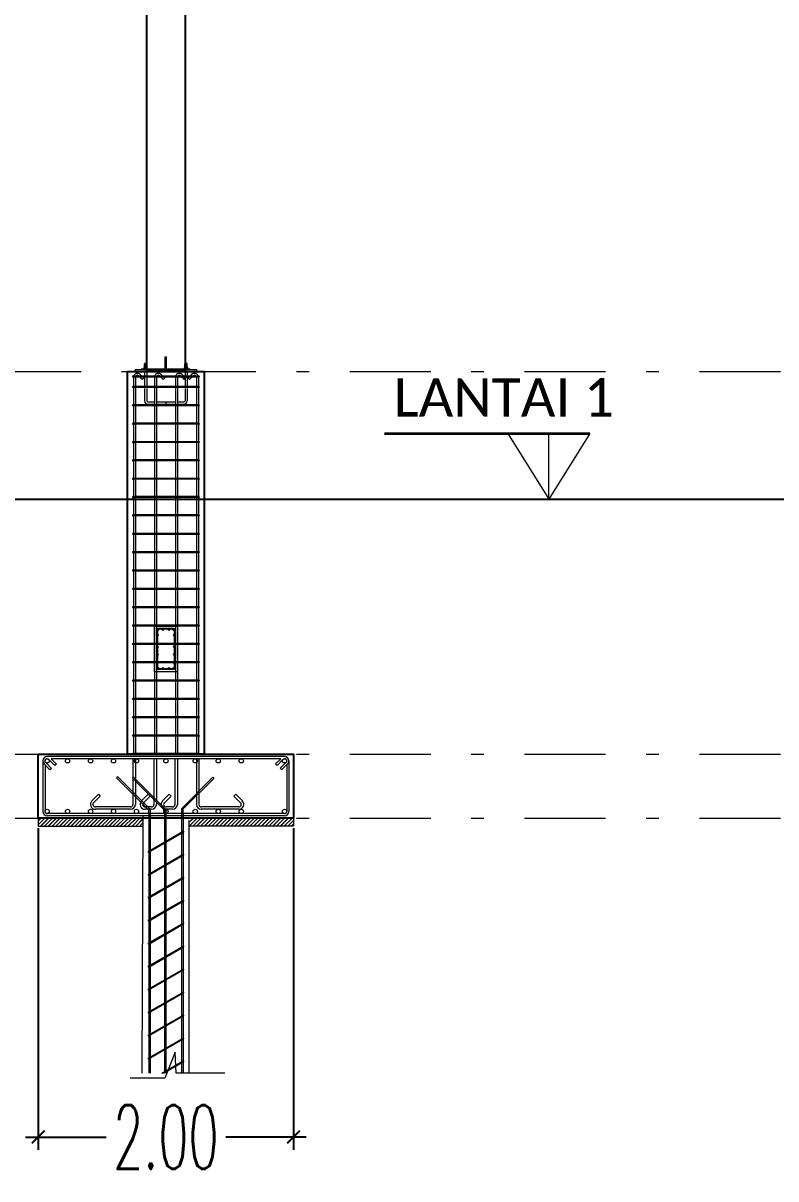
# Model space of a CAD drawing. Header units: millimetres. Extents: x 2175 to 3376, y 1504 to 1740.
# Drawn here: x 3257.63 to 3263.53, y 1608.5 to 1617.56 of the extents above; entities that cross this region are included whole.
import ezdxf

# ---------------------------------------------------------------- set-up
doc = ezdxf.new("R2010")
doc.units = ezdxf.units.MM
for name, pattern in [('DASHDOT2', [12.7, 6.35, -3.175, 0, -3.175]), ('DASHDOTX2', [50.8, 25.4, -12.7, 0, -12.7]), ('DASHED', [19.05, 12.7, -6.35])]:
    doc.linetypes.add(name, pattern=pattern)
doc.layers.add('As Atap', color=3, linetype='DASHDOTX2', lineweight=40)
doc.layers.add('Garis Dim', color=131, linetype='DASHED', lineweight=9)
for name, color, linetype in [('dinding baru', 142, 'Continuous'), ('GR', 7, 'Continuous'), ('SUNGAI', 150, 'Continuous'), ('TEXT', 7, 'Continuous'), ('WF 150', 5, 'Continuous')]:
    doc.layers.add(name, color=color, linetype=linetype)
doc.layers.add('Layer2', color=7, linetype='DASHED', lineweight=40, true_color=0x238759)
doc.styles.add('-DIM2', font='simplex.shx', dxfattribs={"width": 0.55})
doc.styles.get("Standard").update_dxf_attribs({"font": 'arial.ttf'})
doc.dimstyles.new('DIMENSI MUSHOLLAH', dxfattribs={"dimtxt": 0.5, "dimasz": 0.1, "dimexe": 0.1, "dimexo": 0.1, "dimgap": 0.05, "dimtad": 0, "dimtih": 1, "dimtoh": 1, "dimzin": 0, "dimdsep": 46, "dimtxsty": '-DIM2', "dimblk": 'ARCHTICK', "dimcen": 0.3, "dimdle": 0.1, "dimclrd": 1, "dimclre": 1, "dimclrt": 2, "dimadec": 0, "dimazin": 0, "dimtfac": 1, "dimtix": 1, "dimtofl": 0, "dimtmove": 0, "dimatfit": 3, "dimldrblk": 'ARCHTICK', "dimfxl": 1, "dimtolj": 1, "dimtzin": 0, "dimarcsym": 0})

# ---------------------------------------------------------------- blocks, each defined once
blk = doc.blocks.new('soof bmi')
at = {"layer": 'Garis Dim', "color": 1, "linetype": 'ByBlock', "lineweight": 9}
for p, q in [((38143.76, 315.036), (38143.76, 314.534)), ((38143.768, 315.036), (38143.768, 314.534)), ((38143.978, 315.053), (38143.777, 315.053)), ((38143.978, 315.044), (38143.777, 315.044)), ((38143.987, 315.036), (38143.987, 314.534)), ((38143.996, 315.036), (38143.996, 314.534)), ((38143.978, 314.525), (38143.777, 314.525)), ((38143.978, 314.517), (38143.777, 314.517))]:
    blk.add_line(p, q, dxfattribs=at)
blk.add_lwpolyline([(38143.728, 315.085), (38144.028, 315.085), (38144.028, 314.485), (38143.728, 314.485)], close=True, dxfattribs=at)
for centre, radius in [((38143.777, 315.036), 0.00853), ((38143.774, 314.965), 0.0064), ((38143.838, 315.036), 0.00853), ((38143.917, 315.036), 0.00853), ((38143.978, 315.036), 0.00853), ((38143.981, 314.965), 0.0064), ((38143.774, 314.815), 0.0064), ((38143.981, 314.815), 0.0064), ((38143.774, 314.715), 0.0064), ((38143.981, 314.715), 0.0064), ((38143.774, 314.605), 0.0064), ((38143.777, 314.534), 0.00853), ((38143.838, 314.534), 0.00853), ((38143.917, 314.534), 0.00853), ((38143.978, 314.534), 0.00853), ((38143.981, 314.605), 0.0064)]:
    blk.add_circle(centre, radius, dxfattribs=at)
for centre, radius, start, end in [((38143.777, 315.036), 0.0171, 90, 180), ((38143.978, 315.036), 0.0171, 0, 90), ((38143.978, 315.036), 0.00853, 0, 90), ((38143.777, 314.534), 0.0171, 180, 270), ((38143.978, 314.534), 0.00853, 270, 0), ((38143.978, 314.534), 0.0171, 270, 0)]:
    blk.add_arc(centre, radius, start, end, dxfattribs=at)
blk = doc.blocks.new('_ArchTick')
at = {"color": 0, "linetype": 'ByBlock', "const_width": 0.15}
blk.add_lwpolyline([(-0.5, -0.5), (0.5, 0.5)], dxfattribs=at)
blk = doc.blocks.new('*D926')
at = {"layer": 'Defpoints', "color": 0, "transparency": 16777216}
for p in [(3257.7479, 1611.3515), (3259.7479, 1611.3515), (3259.7479, 1608.8315)]:
    blk.add_point(p, dxfattribs=at)
at = {"layer": 'dinding baru', "color": 1, "linetype": 'Continuous', "lineweight": -2, "transparency": 16777216}
for p, q in [((3257.7479, 1611.2515), (3257.7479, 1608.7315)), ((3259.7479, 1611.2515), (3259.7479, 1608.7315))]:
    blk.add_line(p, q, dxfattribs=at)
at = {"layer": 'dinding baru', "color": 1, "lineweight": -2, "transparency": 16777216}
for p, q in [((3257.6479, 1608.8315), (3258.2789, 1608.8315)), ((3259.8479, 1608.8315), (3259.217, 1608.8315))]:
    blk.add_line(p, q, dxfattribs=at)
at = {"layer": 'dinding baru', "color": 1, "lineweight": -2, "transparency": 16777216, "xscale": 0.1, "yscale": 0.1, "zscale": 0.1, "rotation": 180}
blk.add_blockref('_ArchTick', (3257.7479, 1608.8315), dxfattribs=at)
at = {"layer": 'dinding baru', "color": 1, "lineweight": -2, "transparency": 16777216, "xscale": 0.1, "yscale": 0.1, "zscale": 0.1}
blk.add_blockref('_ArchTick', (3259.7479, 1608.8315), dxfattribs=at)
at = {"layer": 'dinding baru', "color": 2, "lineweight": 0, "transparency": 16777216, "insert": (3258.7479, 1608.8315), "char_height": 0.5, "attachment_point": 5, "style": '-DIM2'}
blk.add_mtext('\\A1;2.00', dxfattribs=at)

msp = doc.modelspace()

# ---------------------------------------------------------------- hatches: boundary and pattern name
at = {"layer": 'Garis Dim', "linetype": 'ByBlock', "lineweight": 5}
h = msp.add_hatch(dxfattribs=at)
h.set_pattern_fill('LINE', color=0, scale=0.00072, angle=-0.00056, style=0)
h.set_pattern_definition([(179.999441, (3957.2320898, 1776.1352986), (2.23035e-08, 0.0022860000006), [])])
h.paths.add_polyline_path([(3258.5982, 1614.8929, 0.414214), (3258.5963, 1614.8949), (3258.5828, 1614.8949, 0.414214), (3258.5809, 1614.8929), (3258.5809, 1614.8622), (3258.5982, 1614.8622)])
h = msp.add_hatch(dxfattribs=at)
h.set_pattern_fill('LINE', color=0, scale=0.00072, angle=-0.00056, style=0)
h.set_pattern_definition([(179.999441, (3956.915289, 1776.1353016), (2.23035e-08, 0.0022860000006), [])])
h.paths.add_polyline_path([(3258.915, 1614.8929, 0.414214), (3258.9131, 1614.8949), (3258.8996, 1614.8949, 0.414214), (3258.8977, 1614.8929), (3258.8977, 1614.8622), (3258.915, 1614.8622)])
at = {"layer": 'Layer2', "linetype": 'ByBlock', "lineweight": 5}
h = msp.add_hatch(dxfattribs=at)
h.set_pattern_fill('JIS_LC_8', scale=0.0027, style=0)
h.set_pattern_definition([(45, (279.98299, 381.259822), (-0.01489166881, 0.01489166881), []), (45, (279.98407, 381.259822), (-0.01489166881, 0.01489166881), [])])
h.paths.add_polyline_path([(3258.5079, 1611.3292), (3257.7479, 1611.3303), (3257.7479, 1611.2703), (3258.5079, 1611.2692)])
h.paths.add_polyline_path([(3258.5079, 1611.3315), (3258.5079, 1611.3315), (3258.5079, 1611.2715), (3258.5079, 1611.2715)], flags=17)
h.paths.add_polyline_path([(3258.5679, 1611.3335), (3258.5079, 1611.3315), (3258.5079, 1611.2715), (3258.5679, 1611.2735)])
h.paths.add_polyline_path([(3259.7479, 1611.3315), (3258.9279, 1611.3315), (3258.9279, 1611.2715), (3259.7479, 1611.2715)])

# ---------------------------------------------------------------- linework, layer by layer
at = {"lineweight": 18}
for q in [(3258.5071, 1614.8314), (3258.5071, 1614.8315)]:
    msp.add_line((3258.9871, 1614.8315), q, dxfattribs=at)
msp.add_line((3258.9391, 1614.8469), (3258.5551, 1614.8469))
msp.add_line((3258.9391, 1614.8469), (3258.5551, 1614.8469))
at = {"layer": 'As Atap', "color": 0, "linetype": 'ByBlock', "lineweight": 5}
for p, q in [((3258.7427, 1614.9467), (3258.7532, 1614.9467)), ((3258.7427, 1614.8469), (3258.7427, 1614.9467)), ((3258.7532, 1614.8469), (3258.7532, 1614.9467)), ((3258.5812, 1614.8315), (3258.5812, 1614.7883)), ((3258.5963, 1614.8949), (3258.5828, 1614.8949)), ((3258.5982, 1614.8315), (3258.5982, 1614.7883)), ((3258.898, 1614.8315), (3258.898, 1614.7883)), ((3258.9131, 1614.8949), (3258.8996, 1614.8949)), ((3258.915, 1614.8315), (3258.915, 1614.7883)), ((3258.4935, 1614.788), (3258.4935, 1614.7136)), ((3258.5089, 1614.788), (3258.5089, 1614.7136)), ((3258.5812, 1614.788), (3258.5812, 1614.7136)), ((3258.5982, 1614.788), (3258.5982, 1614.7136)), ((3258.658, 1614.7864), (3258.658, 1614.7136)), ((3258.6734, 1614.7864), (3258.6734, 1614.7136)), ((3258.8225, 1614.7864), (3258.8225, 1614.7136)), ((3258.8379, 1614.7864), (3258.8379, 1614.7136)), ((3258.898, 1614.788), (3258.898, 1614.7136)), ((3258.915, 1614.788), (3258.915, 1614.7136)), ((3258.987, 1614.7864), (3258.987, 1614.7136)), ((3259.0023, 1614.7864), (3259.0023, 1614.7136)), ((3258.4935, 1614.7059), (3258.4935, 1614.5696)), ((3258.5089, 1614.7059), (3258.5089, 1614.5696)), ((3258.5812, 1614.6986), (3258.5812, 1614.6014)), ((3258.5982, 1614.6986), (3258.5982, 1614.6014)), ((3258.658, 1614.7059), (3258.658, 1614.5696)), ((3258.6734, 1614.7059), (3258.6734, 1614.5696)), ((3258.8225, 1614.7059), (3258.8225, 1614.5696)), ((3258.8379, 1614.7059), (3258.8379, 1614.5696)), ((3258.898, 1614.6986), (3258.898, 1614.6014)), ((3258.915, 1614.6986), (3258.915, 1614.6014)), ((3258.987, 1614.7059), (3258.987, 1614.5696)), ((3259.0023, 1614.7059), (3259.0023, 1614.5696)), ((3258.4935, 1614.5619), (3258.4935, 1614.4256)), ((3258.5089, 1614.5619), (3258.5089, 1614.4256)), ((3258.6068, 1614.5928), (3258.658, 1614.5928)), ((3258.6071, 1614.5755), (3258.658, 1614.5755)), ((3258.658, 1614.5619), (3258.658, 1614.4256)), ((3258.6734, 1614.5928), (3258.8225, 1614.5928)), ((3258.6734, 1614.5755), (3258.8225, 1614.5755)), ((3258.6734, 1614.5619), (3258.6734, 1614.4256)), ((3258.7475, 1614.5928), (3258.7475, 1614.5755)), ((3258.8225, 1614.5619), (3258.8225, 1614.4256)), ((3258.8379, 1614.5928), (3258.8894, 1614.5928)), ((3258.8379, 1614.5755), (3258.8891, 1614.5755)), ((3258.8379, 1614.5619), (3258.8379, 1614.4256)), ((3258.987, 1614.5619), (3258.987, 1614.4256)), ((3259.0023, 1614.5619), (3259.0023, 1614.4256)), ((3258.4935, 1614.4179), (3258.4935, 1614.2816)), ((3258.5089, 1614.4179), (3258.5089, 1614.2816)), ((3258.658, 1614.4179), (3258.658, 1614.2816)), ((3258.6734, 1614.4179), (3258.6734, 1614.2816)), ((3258.8225, 1614.4179), (3258.8225, 1614.2816)), ((3258.8379, 1614.4179), (3258.8379, 1614.2816)), ((3258.987, 1614.4179), (3258.987, 1614.2816)), ((3259.0023, 1614.4179), (3259.0023, 1614.2816)), ((3258.4935, 1614.2746), (3258.4935, 1614.1382)), ((3258.5089, 1614.2746), (3258.5089, 1614.1382)), ((3258.658, 1614.2746), (3258.658, 1614.1382)), ((3258.6734, 1614.2746), (3258.6734, 1614.1382)), ((3258.8225, 1614.2746), (3258.8225, 1614.1382)), ((3258.8379, 1614.2746), (3258.8379, 1614.1382)), ((3258.987, 1614.2746), (3258.987, 1614.1382)), ((3259.0023, 1614.2746), (3259.0023, 1614.1382)), ((3258.4935, 1614.1306), (3258.4935, 1613.9942)), ((3258.5089, 1614.1306), (3258.5089, 1613.9942)), ((3258.658, 1614.1306), (3258.658, 1613.9942)), ((3258.6734, 1614.1306), (3258.6734, 1613.9942)), ((3258.8225, 1614.1306), (3258.8225, 1613.9942)), ((3258.8379, 1614.1306), (3258.8379, 1613.9942)), ((3258.987, 1614.1306), (3258.987, 1613.9942)), ((3259.0023, 1614.1306), (3259.0023, 1613.9942)), ((3258.4935, 1613.9872), (3258.4935, 1613.8509)), ((3258.5089, 1613.9872), (3258.5089, 1613.8509)), ((3258.658, 1613.9872), (3258.658, 1613.8509)), ((3258.6734, 1613.9872), (3258.6734, 1613.8509)), ((3258.8225, 1613.9872), (3258.8225, 1613.8509)), ((3258.8379, 1613.9872), (3258.8379, 1613.8509)), ((3258.987, 1613.9872), (3258.987, 1613.8509)), ((3259.0023, 1613.9872), (3259.0023, 1613.8509)), ((3258.4935, 1613.8432), (3258.4935, 1613.7069)), ((3258.5089, 1613.8432), (3258.5089, 1613.7069)), ((3258.658, 1613.8432), (3258.658, 1613.7069)), ((3258.6734, 1613.8432), (3258.6734, 1613.7069)), ((3258.8225, 1613.8432), (3258.8225, 1613.7069)), ((3258.8379, 1613.8432), (3258.8379, 1613.7069)), ((3258.987, 1613.8438), (3258.987, 1613.7075)), ((3259.0023, 1613.8438), (3259.0023, 1613.7075)), ((3258.4935, 1613.6992), (3258.4935, 1613.5629)), ((3258.5089, 1613.6992), (3258.5089, 1613.5629)), ((3258.658, 1613.6992), (3258.658, 1613.5629)), ((3258.6734, 1613.6992), (3258.6734, 1613.5629)), ((3258.8225, 1613.6992), (3258.8225, 1613.5629)), ((3258.8379, 1613.6992), (3258.8379, 1613.5629)), ((3258.987, 1613.6992), (3258.987, 1613.5629)), ((3259.0023, 1613.6992), (3259.0023, 1613.5629)), ((3258.4935, 1613.5552), (3258.4935, 1613.4189)), ((3258.5089, 1613.5552), (3258.5089, 1613.4189)), ((3258.658, 1613.5552), (3258.658, 1613.4189)), ((3258.6734, 1613.5552), (3258.6734, 1613.4189)), ((3258.8225, 1613.5552), (3258.8225, 1613.4189)), ((3258.8379, 1613.5552), (3258.8379, 1613.4189)), ((3258.987, 1613.5552), (3258.987, 1613.4189)), ((3259.0023, 1613.5552), (3259.0023, 1613.4189)), ((3258.4935, 1613.4118), (3258.4935, 1613.2755)), ((3258.5089, 1613.4118), (3258.5089, 1613.2755)), ((3258.658, 1613.4118), (3258.658, 1613.2755)), ((3258.6734, 1613.4118), (3258.6734, 1613.2755)), ((3258.8225, 1613.4118), (3258.8225, 1613.2755)), ((3258.8379, 1613.4118), (3258.8379, 1613.2755)), ((3258.987, 1613.4118), (3258.987, 1613.2755)), ((3259.0023, 1613.4118), (3259.0023, 1613.2755)), ((3258.4935, 1613.2678), (3258.4935, 1613.1315)), ((3258.5089, 1613.2678), (3258.5089, 1613.1315)), ((3258.658, 1613.2678), (3258.658, 1613.1315)), ((3258.6734, 1613.2678), (3258.6734, 1613.1315)), ((3258.8225, 1613.2678), (3258.8225, 1613.1315)), ((3258.8379, 1613.2678), (3258.8379, 1613.1315)), ((3258.987, 1613.2678), (3258.987, 1613.1315)), ((3259.0023, 1613.2678), (3259.0023, 1613.1315)), ((3258.4935, 1613.1245), (3258.4935, 1612.9882)), ((3258.5089, 1613.1245), (3258.5089, 1612.9882)), ((3258.658, 1613.1245), (3258.658, 1612.9882)), ((3258.6734, 1613.1245), (3258.6734, 1612.9882)), ((3258.8225, 1613.1245), (3258.8225, 1612.9882)), ((3258.8379, 1613.1245), (3258.8379, 1612.9882)), ((3258.987, 1613.1245), (3258.987, 1612.9882)), ((3259.0023, 1613.1245), (3259.0023, 1612.9882)), ((3258.4935, 1612.9805), (3258.4935, 1612.8442)), ((3258.5089, 1612.9805), (3258.5089, 1612.8442)), ((3258.658, 1612.9805), (3258.658, 1612.8442)), ((3258.6734, 1612.9805), (3258.6734, 1612.8442)), ((3258.8225, 1612.9805), (3258.8225, 1612.8442)), ((3258.8379, 1612.9805), (3258.8379, 1612.8442)), ((3258.987, 1612.9811), (3258.987, 1612.8448)), ((3259.0023, 1612.9811), (3259.0023, 1612.8448)), ((3258.4935, 1612.8365), (3258.4935, 1612.7002)), ((3258.5089, 1612.8365), (3258.5089, 1612.7002)), ((3258.658, 1612.8365), (3258.658, 1612.7002)), ((3258.6734, 1612.8365), (3258.6734, 1612.7002)), ((3258.8225, 1612.8365), (3258.8225, 1612.7002)), ((3258.8379, 1612.8365), (3258.8379, 1612.7002)), ((3258.987, 1612.8365), (3258.987, 1612.7002)), ((3259.0023, 1612.8365), (3259.0023, 1612.7002)), ((3258.4935, 1612.6925), (3258.4935, 1612.5562)), ((3258.5089, 1612.6925), (3258.5089, 1612.5562)), ((3258.658, 1612.6925), (3258.658, 1612.5562)), ((3258.6734, 1612.6925), (3258.6734, 1612.5562)), ((3258.8225, 1612.6925), (3258.8225, 1612.5562)), ((3258.8379, 1612.6925), (3258.8379, 1612.5562)), ((3258.987, 1612.6925), (3258.987, 1612.5562)), ((3259.0023, 1612.6925), (3259.0023, 1612.5562)), ((3258.4935, 1612.5491), (3258.4935, 1612.4128)), ((3258.5089, 1612.5491), (3258.5089, 1612.4128)), ((3258.658, 1612.5491), (3258.658, 1612.4128)), ((3258.6734, 1612.5491), (3258.6734, 1612.4128)), ((3258.8225, 1612.5491), (3258.8225, 1612.4128)), ((3258.8379, 1612.5491), (3258.8379, 1612.4128)), ((3258.987, 1612.5491), (3258.987, 1612.4128)), ((3259.0023, 1612.5491), (3259.0023, 1612.4128)), ((3258.4935, 1612.4051), (3258.4935, 1612.2688)), ((3258.5089, 1612.4051), (3258.5089, 1612.2688)), ((3258.658, 1612.4051), (3258.658, 1612.2688)), ((3258.6734, 1612.4051), (3258.6734, 1612.2688)), ((3258.8225, 1612.4051), (3258.8225, 1612.2688)), ((3258.8379, 1612.4051), (3258.8379, 1612.2688)), ((3258.987, 1612.4051), (3258.987, 1612.2688)), ((3259.0023, 1612.4051), (3259.0023, 1612.2688)), ((3258.4935, 1612.2611), (3258.4935, 1612.1248)), ((3258.5089, 1612.2611), (3258.5089, 1612.1248)), ((3258.658, 1612.2611), (3258.658, 1612.1248)), ((3258.6734, 1612.2611), (3258.6734, 1612.1248)), ((3258.8225, 1612.2611), (3258.8225, 1612.1248)), ((3258.8379, 1612.2611), (3258.8379, 1612.1248)), ((3258.987, 1612.2611), (3258.987, 1612.1248)), ((3259.0023, 1612.2611), (3259.0023, 1612.1248)), ((3258.4935, 1612.1171), (3258.4935, 1611.9808)), ((3258.5089, 1612.1171), (3258.5089, 1611.9808)), ((3258.658, 1612.1171), (3258.658, 1611.9808)), ((3258.6734, 1612.1171), (3258.6734, 1611.9808)), ((3258.8225, 1612.1171), (3258.8225, 1611.9808)), ((3258.8379, 1612.1171), (3258.8379, 1611.9808)), ((3258.987, 1612.1171), (3258.987, 1611.9808)), ((3259.0023, 1612.1171), (3259.0023, 1611.9808)), ((3258.4935, 1611.9731), (3258.4935, 1611.8368)), ((3258.5089, 1611.9731), (3258.5089, 1611.8368)), ((3258.658, 1611.9731), (3258.658, 1611.8368)), ((3258.6734, 1611.9731), (3258.6734, 1611.8368)), ((3258.8225, 1611.9731), (3258.8225, 1611.8368)), ((3258.8379, 1611.9731), (3258.8379, 1611.8368)), ((3258.987, 1611.9731), (3258.987, 1611.8368)), ((3259.0023, 1611.9731), (3259.0023, 1611.8368)), ((3257.7839, 1611.7799), (3257.7839, 1611.3831)), ((3257.8015, 1611.7493), (3257.8015, 1611.3881)), ((3258.4897, 1611.7967), (3258.4897, 1611.4383)), ((3258.5089, 1611.7967), (3258.5089, 1611.4472)), ((3258.6542, 1611.7967), (3258.6542, 1611.4383)), ((3258.6734, 1611.7967), (3258.6734, 1611.4383)), ((3258.8187, 1611.7967), (3258.8187, 1611.4383)), ((3258.8379, 1611.7967), (3258.8379, 1611.4383)), ((3258.987, 1611.7967), (3258.987, 1611.4415)), ((3259.0062, 1611.7967), (3259.0062, 1611.4393)), ((3259.6951, 1611.7493), (3259.6951, 1611.3831)), ((3259.7119, 1611.7798), (3259.7119, 1611.3831)), ((3258.5089, 1611.4472), (3258.5089, 1611.4383)), ((3258.6128, 1611.3924), (3258.6128, 1611.3663)), ((3258.6248, 1611.3924), (3258.6248, 1611.3663)), ((3258.7359, 1611.3928), (3258.7359, 1611.1429)), ((3258.7479, 1611.3978), (3258.7479, 1611.1499)), ((3258.8696, 1611.4049), (3258.8696, 1611.3663)), ((3258.8816, 1611.3999), (3258.8816, 1611.3663)), ((3258.6135, 1611.3663), (3258.6135, 1611.0723)), ((3258.6255, 1611.3663), (3258.6255, 1611.0792)), ((3258.8703, 1611.3663), (3258.8703, 1611.2205)), ((3258.8823, 1611.3663), (3258.8823, 1611.2275)), ((3259.3557, 1611.3665), (3259.3557, 1611.3663)), ((3259.3557, 1611.3665), (3259.3557, 1611.3663)), ((3258.8703, 1611.2122), (3258.8703, 1611.0405)), ((3258.8823, 1611.2191), (3258.8823, 1611.0475)), ((3258.7359, 1611.1346), (3258.7359, 1610.9629)), ((3258.7479, 1611.1415), (3258.7479, 1610.9699)), ((3258.6135, 1611.0639), (3258.6135, 1610.8923)), ((3258.6255, 1611.0709), (3258.6255, 1610.8992)), ((3258.8703, 1611.0322), (3258.8703, 1610.8605)), ((3258.8823, 1611.0391), (3258.8823, 1610.8675)), ((3258.7359, 1610.9546), (3258.7359, 1610.7829)), ((3258.7479, 1610.9615), (3258.7479, 1610.7899)), ((3258.6135, 1610.8839), (3258.6135, 1610.7123)), ((3258.6255, 1610.8909), (3258.6255, 1610.7192)), ((3258.8703, 1610.8522), (3258.8703, 1610.6805)), ((3258.8823, 1610.8591), (3258.8823, 1610.6875)), ((3258.7359, 1610.7746), (3258.7359, 1610.6029)), ((3258.7479, 1610.7815), (3258.7479, 1610.6099)), ((3258.6135, 1610.7039), (3258.6135, 1610.5323)), ((3258.6255, 1610.7109), (3258.6255, 1610.5392)), ((3258.8703, 1610.6722), (3258.8703, 1610.5005)), ((3258.8823, 1610.6791), (3258.8823, 1610.5075)), ((3258.7359, 1610.5946), (3258.7359, 1610.4229)), ((3258.7479, 1610.6015), (3258.7479, 1610.4299)), ((3258.6135, 1610.5239), (3258.6135, 1610.3523)), ((3258.6255, 1610.5309), (3258.6255, 1610.3592)), ((3258.8703, 1610.4922), (3258.8703, 1610.3205)), ((3258.8823, 1610.4991), (3258.8823, 1610.3275)), ((3258.7359, 1610.4146), (3258.7359, 1610.2429)), ((3258.7479, 1610.4215), (3258.7479, 1610.2499)), ((3258.6135, 1610.3439), (3258.6135, 1610.1723)), ((3258.6255, 1610.3509), (3258.6255, 1610.1792)), ((3258.8703, 1610.3122), (3258.8703, 1610.1405)), ((3258.8823, 1610.3191), (3258.8823, 1610.1475)), ((3258.7359, 1610.2346), (3258.7359, 1610.0629)), ((3258.7479, 1610.2415), (3258.7479, 1610.0699)), ((3258.6135, 1610.1639), (3258.6135, 1609.9923)), ((3258.6255, 1610.1709), (3258.6255, 1609.9992)), ((3258.8703, 1610.1322), (3258.8703, 1609.9605)), ((3258.8823, 1610.1391), (3258.8823, 1609.9675)), ((3258.7359, 1610.0546), (3258.7359, 1609.8829)), ((3258.7479, 1610.0615), (3258.7479, 1609.8899)), ((3258.6135, 1609.9839), (3258.6135, 1609.8123)), ((3258.6255, 1609.9909), (3258.6255, 1609.8192)), ((3258.8703, 1609.9522), (3258.8703, 1609.7805)), ((3258.8823, 1609.9591), (3258.8823, 1609.7875)), ((3258.7359, 1609.8746), (3258.7359, 1609.7029)), ((3258.7479, 1609.8815), (3258.7479, 1609.7099)), ((3258.6135, 1609.8039), (3258.6135, 1609.6323)), ((3258.6255, 1609.8109), (3258.6255, 1609.6392)), ((3258.8703, 1609.7722), (3258.8703, 1609.6005)), ((3258.8823, 1609.7791), (3258.8823, 1609.6075)), ((3258.7359, 1609.6946), (3258.7359, 1609.5229)), ((3258.7479, 1609.7015), (3258.7479, 1609.5299)), ((3258.6135, 1609.6239), (3258.6135, 1609.4523)), ((3258.6255, 1609.6309), (3258.6255, 1609.4592)), ((3258.8703, 1609.5922), (3258.8703, 1609.4205)), ((3258.8823, 1609.5991), (3258.8823, 1609.4275)), ((3258.7359, 1609.5146), (3258.7359, 1609.3429)), ((3258.7479, 1609.5215), (3258.7479, 1609.3499)), ((3258.6135, 1609.4439), (3258.6135, 1609.3315)), ((3258.6255, 1609.4509), (3258.6255, 1609.3315)), ((3258.8703, 1609.4122), (3258.8703, 1609.3315)), ((3258.8823, 1609.4191), (3258.8823, 1609.3315)), ((3258.7359, 1609.3346), (3258.7359, 1609.3315)), ((3258.7479, 1609.3415), (3258.7479, 1609.3315))]:
    msp.add_line(p, q, dxfattribs=at)
at = {"layer": 'As Atap', "color": 7, "linetype": 'ByBlock', "lineweight": 9}
for p, q in [((3258.5079, 1614.8469), (3258.5079, 1614.8315)), ((3258.5079, 1614.8469), (3258.9879, 1614.8469)), ((3258.9879, 1614.8469), (3258.9879, 1614.8315))]:
    msp.add_line(p, q, dxfattribs=at)
at = {"layer": 'As Atap', "color": 7, "linetype": 'ByBlock', "lineweight": 5}
for p, q in [((3258.6052, 1614.8488), (3258.5739, 1614.8488)), ((3258.6023, 1614.8622), (3258.5768, 1614.8622)), ((3258.922, 1614.8488), (3258.8907, 1614.8488)), ((3258.9191, 1614.8622), (3258.8936, 1614.8622)), ((3257.7479, 1611.3315), (3257.7479, 1611.2692)), ((3258.5681, 1611.3524), (3258.5584, 1609.3315)), ((3258.9279, 1611.3135), (3258.9279, 1609.3315)), ((3259.7479, 1611.3315), (3259.7479, 1611.2715))]:
    msp.add_line(p, q, dxfattribs=at)
at = {"layer": 'As Atap', "color": 0, "linetype": 'ByBlock', "lineweight": 5}
for centre, radius, start, end in [((3258.6071, 1614.6014), 0.0259, 180, 270), ((3258.6068, 1614.6014), 0.00864, 180, 270), ((3258.8891, 1614.6014), 0.0259, 270, 0), ((3258.8894, 1614.6014), 0.00864, 270, 0)]:
    msp.add_arc(centre, radius, start, end, dxfattribs=at)
at = {"layer": 'Garis Dim', "linetype": 'DASHDOT2', "ltscale": 0.1}
for p, q in [((3243.7482, 1614.8315), (3372.7482, 1614.8315)), ((3243.7482, 1611.8315), (3372.7482, 1611.8315)), ((3243.7482, 1611.3315), (3372.7482, 1611.3315))]:
    msp.add_line(p, q, dxfattribs=at)
at = {"layer": 'Garis Dim', "color": 7, "linetype": 'ByBlock', "lineweight": 5}
for p, q in [((3258.5739, 1614.8469), (3258.5739, 1614.8488)), ((3258.5768, 1614.8488), (3258.5768, 1614.8622)), ((3258.5832, 1614.8488), (3258.5832, 1614.8622)), ((3258.5959, 1614.8488), (3258.5959, 1614.8622)), ((3258.6023, 1614.8488), (3258.6023, 1614.8622)), ((3258.6052, 1614.8469), (3258.6052, 1614.8488)), ((3258.8907, 1614.8469), (3258.8907, 1614.8488)), ((3258.8936, 1614.8488), (3258.8936, 1614.8622)), ((3258.9, 1614.8488), (3258.9, 1614.8622)), ((3258.9127, 1614.8488), (3258.9127, 1614.8622)), ((3258.9191, 1614.8488), (3258.9191, 1614.8622)), ((3258.922, 1614.8469), (3258.922, 1614.8488)), ((3257.7479, 1611.2692), (3258.5677, 1611.2692)), ((3258.9279, 1611.2715), (3259.7479, 1611.2715))]:
    msp.add_line(p, q, dxfattribs=at)
at = {"layer": 'Garis Dim', "color": 0, "linetype": 'ByBlock', "lineweight": 5}
for p, q in [((3258.5809, 1614.8622), (3258.5809, 1614.8929)), ((3258.5982, 1614.8622), (3258.5982, 1614.8929)), ((3258.8977, 1614.8622), (3258.8977, 1614.8929)), ((3258.915, 1614.8622), (3258.915, 1614.8929)), ((3259.0062, 1614.7957), (3258.4897, 1614.7957)), ((3259.0062, 1614.788), (3258.4897, 1614.788)), ((3258.5444, 1614.788), (3258.5632, 1614.7692)), ((3258.546, 1614.8081), (3258.5585, 1614.7957)), ((3258.5591, 1614.7973), (3258.5607, 1614.7957)), ((3258.5741, 1614.78), (3258.5632, 1614.7692)), ((3258.5661, 1614.788), (3258.5741, 1614.78)), ((3258.6995, 1614.7973), (3258.7012, 1614.7957)), ((3258.7088, 1614.788), (3258.7276, 1614.7692)), ((3258.7104, 1614.8081), (3258.7229, 1614.7957)), ((3258.7385, 1614.78), (3258.7276, 1614.7692)), ((3258.7306, 1614.788), (3258.7385, 1614.78)), ((3258.8641, 1614.7973), (3258.8657, 1614.7957)), ((3258.8734, 1614.788), (3258.8922, 1614.7692)), ((3258.8749, 1614.8081), (3258.8874, 1614.7957)), ((3258.8896, 1614.788), (3258.8976, 1614.78)), ((3258.903, 1614.78), (3258.8922, 1614.7692)), ((3258.8951, 1614.788), (3258.903, 1614.78)), ((3258.9297, 1614.788), (3258.9218, 1614.78)), ((3258.9218, 1614.78), (3258.9327, 1614.7692)), ((3258.9515, 1614.788), (3258.9327, 1614.7692)), ((3258.9499, 1614.8081), (3258.9374, 1614.7957)), ((3258.9608, 1614.7973), (3258.9591, 1614.7957)), ((3259.0062, 1614.7136), (3258.4897, 1614.7136)), ((3259.0062, 1614.7059), (3258.4897, 1614.7059)), ((3259.0062, 1614.5696), (3258.4897, 1614.5696)), ((3259.0062, 1614.5619), (3258.4897, 1614.5619)), ((3259.0062, 1614.4256), (3258.4897, 1614.4256)), ((3259.0062, 1614.4179), (3258.4897, 1614.4179)), ((3259.0062, 1614.2816), (3258.4897, 1614.2816)), ((3259.0062, 1614.2739), (3258.4897, 1614.2739)), ((3259.0062, 1614.1382), (3258.4897, 1614.1382)), ((3259.0062, 1614.1306), (3258.4897, 1614.1306)), ((3259.0062, 1613.9942), (3258.4897, 1613.9942)), ((3259.0062, 1613.9866), (3258.4897, 1613.9866)), ((3259.0062, 1613.8509), (3258.4897, 1613.8509)), ((3259.0062, 1613.8432), (3258.4897, 1613.8432)), ((3259.0062, 1613.7069), (3258.4897, 1613.7069)), ((3259.0062, 1613.6992), (3258.4897, 1613.6992)), ((3259.0062, 1613.5629), (3258.4897, 1613.5629)), ((3259.0062, 1613.5552), (3258.4897, 1613.5552)), ((3259.0062, 1613.4189), (3258.4897, 1613.4189)), ((3259.0062, 1613.4112), (3258.4897, 1613.4112)), ((3259.0062, 1613.2755), (3258.4897, 1613.2755)), ((3259.0062, 1613.2678), (3258.4897, 1613.2678)), ((3259.0062, 1613.1315), (3258.4897, 1613.1315)), ((3259.0062, 1613.1238), (3258.4897, 1613.1238)), ((3259.0062, 1612.9882), (3258.4897, 1612.9882)), ((3259.0062, 1612.9805), (3258.4897, 1612.9805)), ((3259.0062, 1612.8442), (3258.4897, 1612.8442)), ((3259.0062, 1612.8365), (3258.4897, 1612.8365)), ((3259.0062, 1612.7002), (3258.4897, 1612.7002)), ((3259.0062, 1612.6925), (3258.4897, 1612.6925)), ((3259.0062, 1612.5562), (3258.4897, 1612.5562)), ((3259.0062, 1612.5485), (3258.4897, 1612.5485)), ((3259.0062, 1612.4128), (3258.4897, 1612.4128)), ((3259.0062, 1612.4051), (3258.4897, 1612.4051)), ((3259.0062, 1612.2688), (3258.4897, 1612.2688)), ((3259.0062, 1612.2611), (3258.4897, 1612.2611)), ((3259.0062, 1612.1248), (3258.4897, 1612.1248)), ((3259.0062, 1612.1171), (3258.4897, 1612.1171)), ((3259.0062, 1611.9808), (3258.4897, 1611.9808)), ((3259.0062, 1611.9731), (3258.4897, 1611.9731)), ((3259.0062, 1611.8368), (3258.4897, 1611.8368)), ((3259.0062, 1611.8291), (3258.4897, 1611.8291)), ((3257.7885, 1611.7967), (3257.7884, 1611.7967)), ((3257.7938, 1611.7561), (3257.8397, 1611.7103)), ((3257.805, 1611.7687), (3257.8527, 1611.7211)), ((3259.6783, 1611.8135), (3257.8176, 1611.8135)), ((3257.8289, 1611.7923), (3257.8787, 1611.7425)), ((3259.6478, 1611.7967), (3257.8482, 1611.7967)), ((3257.8482, 1611.7967), (3257.8917, 1611.7532)), ((3257.8917, 1611.7532), (3257.8787, 1611.7425)), ((3259.6478, 1611.7967), (3259.6069, 1611.7558)), ((3259.6069, 1611.7558), (3259.6195, 1611.7447)), ((3259.6653, 1611.7905), (3259.6195, 1611.7447)), ((3259.6912, 1611.7691), (3259.6446, 1611.7225)), ((3259.702, 1611.7561), (3259.6573, 1611.7114)), ((3257.8527, 1611.7211), (3257.8397, 1611.7103)), ((3258.3702, 1611.6545), (3258.3617, 1611.646)), ((3258.6195, 1611.4052), (3258.3702, 1611.6545)), ((3258.494, 1611.6517), (3258.4855, 1611.6433)), ((3258.7485, 1611.3973), (3258.494, 1611.6517)), ((3258.8696, 1611.4049), (3259.1156, 1611.6509)), ((3259.1156, 1611.6509), (3259.1235, 1611.6418)), ((3259.6446, 1611.7225), (3259.6573, 1611.7114)), ((3258.611, 1611.3967), (3258.3617, 1611.646)), ((3258.7359, 1611.3928), (3258.4855, 1611.6433)), ((3258.8816, 1611.3999), (3259.1235, 1611.6418)), ((3258.1681, 1611.4655), (3258.2202, 1611.5175)), ((3258.1817, 1611.4519), (3258.2338, 1611.504)), ((3258.2202, 1611.5175), (3258.2338, 1611.504)), ((3258.5579, 1611.4655), (3258.61, 1611.5175)), ((3258.5715, 1611.4519), (3258.6235, 1611.504)), ((3258.61, 1611.5175), (3258.6235, 1611.504)), ((3258.7224, 1611.4655), (3258.7745, 1611.5175)), ((3258.736, 1611.4519), (3258.7881, 1611.504)), ((3258.7745, 1611.5175), (3258.7881, 1611.504)), ((3259.2949, 1611.5175), (3259.2813, 1611.504)), ((3259.3334, 1611.4519), (3259.2813, 1611.504)), ((3259.347, 1611.4655), (3259.2949, 1611.5175)), ((3258.4705, 1611.4191), (3258.1953, 1611.4191)), ((3258.4705, 1611.3999), (3258.1953, 1611.3999)), ((3258.635, 1611.4191), (3258.585, 1611.4191)), ((3258.635, 1611.3999), (3258.585, 1611.3999)), ((3258.7995, 1611.4191), (3258.7496, 1611.4191)), ((3258.7995, 1611.3999), (3258.7496, 1611.3999)), ((3259.3198, 1611.4191), (3259.0254, 1611.4191)), ((3259.3198, 1611.3999), (3259.0254, 1611.3999)), ((3259.0318, 1611.3967), (3259.0286, 1611.3999)), ((3259.6783, 1611.3663), (3257.8175, 1611.3663)), ((3259.5783, 1611.3495), (3257.8175, 1611.3495)), ((3259.6783, 1611.3495), (3257.8175, 1611.3495)), ((3258.6099, 1611.0702), (3258.8823, 1611.2275)), ((3258.6136, 1611.064), (3258.8861, 1611.2213)), ((3258.61, 1610.8902), (3258.8823, 1611.0475)), ((3258.6136, 1610.884), (3258.8861, 1611.0413)), ((3258.61, 1610.7102), (3258.8823, 1610.8675)), ((3258.6136, 1610.704), (3258.8861, 1610.8613)), ((3258.61, 1610.5302), (3258.8823, 1610.6875)), ((3258.6136, 1610.524), (3258.8861, 1610.6813)), ((3258.61, 1610.3502), (3258.8823, 1610.5075)), ((3258.6136, 1610.344), (3258.8861, 1610.5013)), ((3258.61, 1610.1702), (3258.8823, 1610.3275)), ((3258.6136, 1610.164), (3258.8861, 1610.3213)), ((3258.61, 1609.9902), (3258.8823, 1610.1475)), ((3258.6136, 1609.984), (3258.8861, 1610.1413)), ((3258.61, 1609.8102), (3258.8823, 1609.9675)), ((3258.6136, 1609.804), (3258.8861, 1609.9613)), ((3258.61, 1609.6302), (3258.8823, 1609.7875)), ((3258.6136, 1609.624), (3258.8861, 1609.7813)), ((3258.61, 1609.4502), (3258.8823, 1609.6075)), ((3258.6136, 1609.444), (3258.8861, 1609.6013)), ((3258.7161, 1609.3315), (3258.8823, 1609.4275)), ((3258.7305, 1609.3315), (3258.8861, 1609.4213))]:
    msp.add_line(p, q, dxfattribs=at)
for centre in [(3257.8175, 1611.7799), (3257.9775, 1611.7799), (3258.1575, 1611.7799), (3258.3375, 1611.7799), (3258.5175, 1611.7799), (3258.7479, 1611.7799), (3258.9783, 1611.7799), (3259.1583, 1611.7799), (3259.3383, 1611.7799), (3259.6783, 1611.7799), (3257.8175, 1611.3831), (3257.9775, 1611.3831), (3258.1575, 1611.3831), (3258.3375, 1611.3831), (3258.5175, 1611.3831), (3258.7479, 1611.3831), (3258.9783, 1611.3831), (3259.1583, 1611.3831), (3259.3383, 1611.3831), (3259.6783, 1611.3831)]:
    msp.add_circle(centre, 0.0168, dxfattribs=at)
at = {"layer": 'Garis Dim', "color": 7, "linetype": 'ByBlock', "lineweight": 5}
for centre, radius, start, end in [((3258.58, 1614.8713), 0.00967, 250.751, 289.249), ((3258.5895, 1614.8779), 0.0169, 247.90065, 292.09935), ((3258.5991, 1614.8713), 0.00967, 250.75362, 289.24638), ((3258.8968, 1614.8713), 0.00967, 250.751, 289.249), ((3258.9063, 1614.8779), 0.0169, 247.90065, 292.09935), ((3258.9159, 1614.8713), 0.00967, 250.75362, 289.24638)]:
    msp.add_arc(centre, radius, start, end, dxfattribs=at)
at = {"layer": 'Garis Dim', "color": 0, "linetype": 'ByBlock', "lineweight": 5}
for centre, radius, start, end in [((3258.5828, 1614.8929), 0.00192, 90, 180), ((3258.5963, 1614.8929), 0.00192, 0, 90), ((3258.8996, 1614.8929), 0.00192, 90, 180), ((3258.9131, 1614.8929), 0.00192, 0, 90), ((3258.4897, 1614.7918), 0.00384, 90, 270.00063), ((3258.5243, 1614.7864), 0.0307, 177.08486, 180), ((3258.5243, 1614.7864), 0.0307, 45, 162.49093), ((3258.5243, 1614.7864), 0.0154, 36.99272, 143.00728), ((3258.5483, 1614.7864), 0.0154, 174.16215, 180), ((3258.6887, 1614.7864), 0.0307, 45, 162.49093), ((3258.6887, 1614.7864), 0.0154, 174.16215, 180), ((3258.6887, 1614.7864), 0.0154, 45, 143.00728), ((3258.7517, 1614.7864), 0.0154, 174.16215, 180), ((3258.8532, 1614.7864), 0.0307, 45, 162.49093), ((3258.8532, 1614.7864), 0.0154, 174.16215, 180), ((3258.8532, 1614.7864), 0.0154, 45, 143.00728), ((3258.9716, 1614.7864), 0.0307, 17.50907, 135), ((3258.9716, 1614.7864), 0.0154, 36.99272, 135), ((3258.9716, 1614.7864), 0.0154, 0, 5.83785), ((3258.9716, 1614.7864), 0.0307, 0, 2.91514), ((3259.0062, 1614.7918), 0.00384, 270, 90), ((3258.4897, 1614.7098), 0.00384, 90, 270.00063), ((3259.0062, 1614.7098), 0.00384, 270, 90), ((3258.4897, 1614.5658), 0.00384, 90, 270.00063), ((3259.0062, 1614.5658), 0.00384, 270, 90), ((3258.4897, 1614.4218), 0.00384, 90, 270.00063), ((3259.0062, 1614.4218), 0.00384, 270, 90), ((3258.4897, 1614.2778), 0.00384, 90, 270.00063), ((3259.0062, 1614.2778), 0.00384, 270, 90), ((3258.4897, 1614.1344), 0.00384, 90, 270.00063), ((3259.0062, 1614.1344), 0.00384, 270, 90), ((3258.4897, 1613.9904), 0.00384, 90, 270.00063), ((3259.0062, 1613.9904), 0.00384, 270, 90), ((3258.4897, 1613.847), 0.00384, 90, 270.00063), ((3259.0062, 1613.847), 0.00384, 270, 90), ((3258.4897, 1613.703), 0.00384, 90, 270.00063), ((3259.0062, 1613.703), 0.00384, 270, 90), ((3258.4897, 1613.559), 0.00384, 90, 270.00063), ((3259.0062, 1613.559), 0.00384, 270, 90), ((3258.4897, 1613.415), 0.00384, 90, 270.00063), ((3259.0062, 1613.415), 0.00384, 270, 90), ((3258.4897, 1613.2717), 0.00384, 90, 270.00063), ((3259.0062, 1613.2717), 0.00384, 270, 90), ((3258.4897, 1613.1277), 0.00384, 90, 270.00063), ((3259.0062, 1613.1277), 0.00384, 270, 90), ((3258.4897, 1612.9843), 0.00384, 90, 270.00063), ((3259.0062, 1612.9843), 0.00384, 270, 90), ((3258.4897, 1612.8403), 0.00384, 90, 270.00063), ((3259.0062, 1612.8403), 0.00384, 270, 90), ((3258.4897, 1612.6963), 0.00384, 90, 270.00063), ((3259.0062, 1612.6963), 0.00384, 270, 90), ((3258.4897, 1612.5523), 0.00384, 90, 270.00063), ((3259.0062, 1612.5523), 0.00384, 270, 90), ((3258.4897, 1612.409), 0.00384, 90, 270.00063), ((3259.0062, 1612.409), 0.00384, 270, 90), ((3258.4897, 1612.265), 0.00384, 90, 270.00063), ((3259.0062, 1612.265), 0.00384, 270, 90), ((3258.4897, 1612.121), 0.00384, 90, 270.00063), ((3259.0062, 1612.121), 0.00384, 270, 90), ((3258.4897, 1611.977), 0.00384, 90, 270.00063), ((3259.0062, 1611.977), 0.00384, 270, 90), ((3258.4897, 1611.833), 0.00384, 90, 270.00063), ((3259.0062, 1611.833), 0.00384, 270, 90), ((3257.8175, 1611.7799), 0.0336, 90, 180), ((3257.8175, 1611.7799), 0.0336, 90, 180), ((3257.8176, 1611.7799), 0.0336, 90, 225), ((3257.8175, 1611.7799), 0.0168, 90, 180), ((3259.6783, 1611.7799), 0.0336, 0, 90), ((3259.6783, 1611.7799), 0.0336, 315, 90), ((3259.6783, 1611.7798), 0.0336, 0, 90), ((3259.6783, 1611.7799), 0.0168, 0, 90), ((3257.8175, 1611.3831), 0.0336, 180, 270), ((3257.8175, 1611.3831), 0.0168, 180, 270), ((3258.1953, 1611.4383), 0.0384, 135, 270), ((3258.1953, 1611.4383), 0.0192, 135, 270), ((3258.4705, 1611.4383), 0.0192, 270, 0), ((3258.4705, 1611.4383), 0.0384, 270, 0), ((3258.585, 1611.4383), 0.0384, 135, 270), ((3258.585, 1611.4383), 0.0192, 135, 270), ((3258.6068, 1611.3924), 0.018, 0, 45), ((3258.635, 1611.4383), 0.0192, 270, 0), ((3258.635, 1611.4383), 0.0384, 270, 360), ((3258.7496, 1611.4383), 0.0384, 135, 270), ((3258.7496, 1611.4383), 0.0192, 135, 270), ((3258.7268, 1611.3924), 0.006, 0, 45), ((3258.7995, 1611.4383), 0.0192, 270, 0), ((3258.7995, 1611.4383), 0.0384, 270, 0), ((3259.0254, 1611.4383), 0.0384, 180, 270), ((3259.0254, 1611.4383), 0.0192, 180, 270), ((3259.3198, 1611.4383), 0.0384, 270, 45), ((3259.3198, 1611.4383), 0.0192, 270, 45), ((3259.6783, 1611.3831), 0.0336, 270, 0), ((3259.6783, 1611.3831), 0.0168, 270, 0), ((3258.8842, 1611.2244), 0.0036, 298.54055, 121.46057), ((3258.6117, 1611.0671), 0.0036, 120.00056, 300.00056), ((3258.8842, 1611.0444), 0.0036, 298.54055, 121.46057), ((3258.6118, 1610.8871), 0.0036, 120.00056, 300.00056), ((3258.8842, 1610.8644), 0.0036, 298.54055, 121.46057), ((3258.6118, 1610.7071), 0.0036, 120.00056, 300.00056), ((3258.8842, 1610.6844), 0.0036, 298.54055, 121.46057), ((3258.6118, 1610.5271), 0.0036, 120.00056, 300.00056), ((3258.8842, 1610.5044), 0.0036, 298.54055, 121.46057), ((3258.6118, 1610.3471), 0.0036, 120.00056, 300.00056), ((3258.8842, 1610.3244), 0.0036, 298.54055, 121.46057), ((3258.6118, 1610.1671), 0.0036, 120.00056, 300.00056), ((3258.8842, 1610.1444), 0.0036, 298.54055, 121.46057), ((3258.6118, 1609.9871), 0.0036, 120.00056, 300.00056), ((3258.8842, 1609.9644), 0.0036, 298.54055, 121.46057), ((3258.6118, 1609.8071), 0.0036, 120.00056, 300.00056), ((3258.8842, 1609.7844), 0.0036, 298.54055, 121.46057), ((3258.6118, 1609.6271), 0.0036, 120.00056, 300.00056), ((3258.8842, 1609.6044), 0.0036, 298.54055, 121.46057), ((3258.6118, 1609.4471), 0.0036, 120.00056, 300.00056), ((3258.8842, 1609.4244), 0.0036, 298.54055, 121.46057)]:
    msp.add_arc(centre, radius, start, end, dxfattribs=at)
at = {"layer": 'GR'}
msp.add_line((3243.7482, 1613.8315), (3372.7482, 1613.8315), dxfattribs=at)
at = {"layer": 'Layer2', "linetype": 'ByBlock', "lineweight": 5}
msp.add_lwpolyline([(3259.2098, 1609.3315), (3258.8274, 1609.3315), (3258.8198, 1609.4978), (3258.7404, 1609.2938), (3258.4684, 1609.2938)], dxfattribs=at)
at = {"layer": 'SUNGAI'}
msp.add_lwpolyline([(3258.5979, 1622.8315), (3258.8979, 1622.8315), (3258.8979, 1614.8315), (3258.5979, 1614.8315)], close=True, dxfattribs=at)
at = {"layer": 'TEXT', "lineweight": 35}
msp.add_line((3260.4622, 1614.3458), (3262.0694, 1614.3458), dxfattribs=at)
at = {"layer": 'TEXT', "lineweight": 5}
for p in [(3261.4265, 1614.3458), (3262.0694, 1614.3458)]:
    msp.add_line(p, (3261.7479, 1613.8315), dxfattribs=at)
at = {"layer": 'TEXT', "color": 253, "lineweight": 5}
msp.add_line((3261.7479, 1613.8315), (3261.7479, 1614.3458), dxfattribs=at)
at = {"layer": 'WF 150'}
for points in [[(3258.4479, 1614.8315), (3259.0479, 1614.8315), (3259.0479, 1611.8315), (3258.4479, 1611.8315)], [(3257.7479, 1611.8315), (3259.7479, 1611.8315), (3259.7479, 1611.3315), (3257.7479, 1611.3315)]]:
    msp.add_lwpolyline(points, close=True, dxfattribs=at)

# ---------------------------------------------------------------- block references
at = {"layer": 'GR', "linetype": 'Continuous', "xscale": 0.5999999999992724, "yscale": 0.5999999999992724, "zscale": 0.5999999999992724}
msp.add_blockref('soof bmi', (-19627.5786, 1423.7856), dxfattribs=at)

# ---------------------------------------------------------------- texts
at = {"layer": 'TEXT', "insert": (3263.0675, 1614.7785), "char_height": 0.3, "width": 3.341908, "attachment_point": 3}
msp.add_mtext('\\pxqc;{\\fCalibri Light|b0|i0|c0|p34;LANTAI 1}', dxfattribs=at)

# ---------------------------------------------------------------- dimensions: what is measured, and where the dimension line sits
at = {"layer": 'dinding baru', "lineweight": 0}
dim = msp.add_linear_dim(base=(3259.7479, 1608.8315), p1=(3257.7479, 1611.3515), p2=(3259.7479, 1611.3515), dimstyle='DIMENSI MUSHOLLAH', dxfattribs=at)
dim.commit()
dim.dimension.update_dxf_attribs({"geometry": '*D926', "text_midpoint": (3258.7479, 1608.8315)})

doc.saveas('drawing.dxf')
